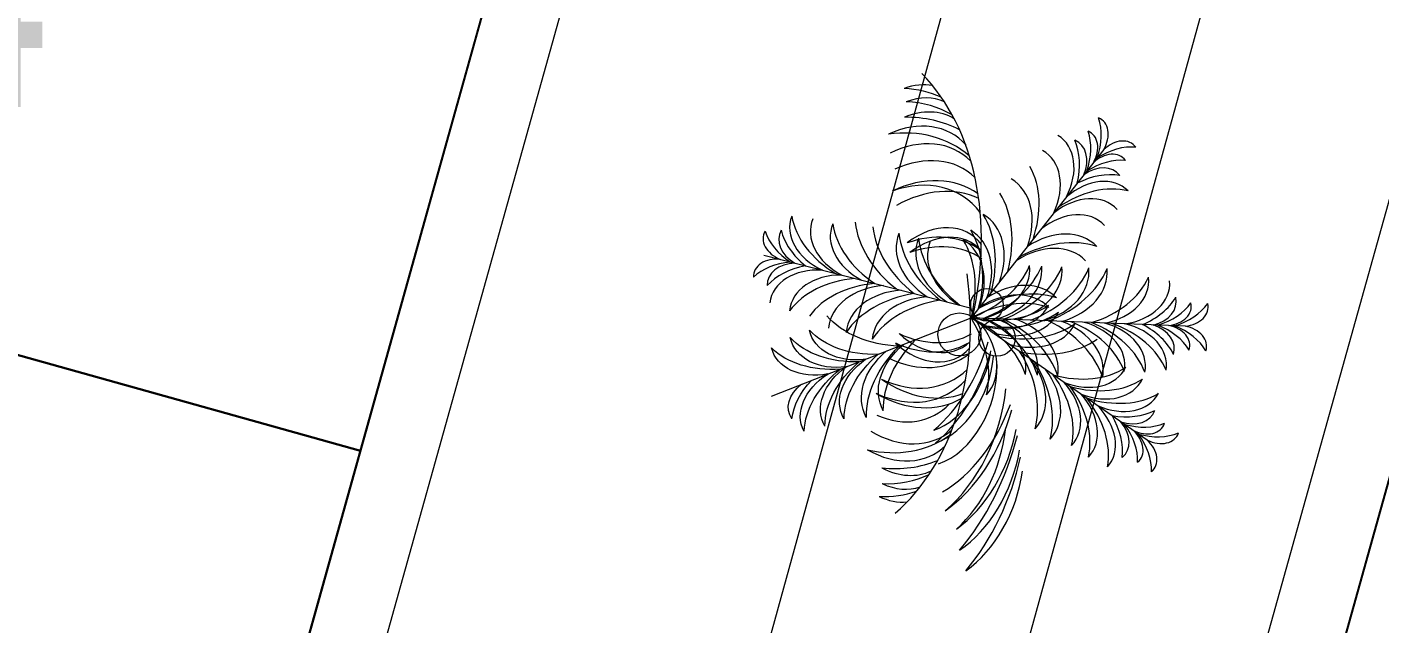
# Model space of a CAD drawing. Header units: millimetres. Extents: x 474016 to 477875, y 2288607 to 2292200.
# Drawn here: x 474379.33 to 474406.44, y 2289280.11 to 2289292.05 of the extents above; entities that cross this region are included whole.
import ezdxf
from ezdxf.enums import TextEntityAlignment as Align

# ---------------------------------------------------------------- set-up
doc = ezdxf.new("R2010")
doc.units = ezdxf.units.MM
doc.header["$LTSCALE"] = 50
for name, color, linetype, lineweight in [('BANQUETA', 251, 'Continuous', 5), ('JARDIN-HP', 64, 'Continuous', 5), ('JARDINES', 98, 'Continuous', 13)]:
    doc.layers.add(name, color=color, linetype=linetype, lineweight=lineweight)
doc.layers.add('CVL_LOTIF', color=1, linetype='Continuous')
doc.layers.add('MZ Y LT', color=7, linetype='Continuous', lineweight=13, true_color=0x0d2bf2)
doc.styles.add('MONOTXT4', font='MONOTXT4.shx', dxfattribs={"width": 0.55})

# ---------------------------------------------------------------- blocks, each defined once
blk = doc.blocks.new('A$C41BB26E9')
at = {"color": 0}
for p in [(1.999, 1.925), (3.251, -3.539)]:
    blk.add_line(p, (2.054, -0.938), dxfattribs=at)
at = {"color": 56}
for p, q in [((3.546, 1.506), (2.054, -0.938)), ((-0.293, 0.701), (2.054, -0.938)), ((1.382, -3.752), (1.923, -0.941))]:
    blk.add_line(p, q, dxfattribs=at)
for centre, radius in [((2.303, -0.578), 0.243), ((1.869, -0.738), 0.217), ((2.284, -1.082), 0.287)]:
    blk.add_circle(centre, radius)
at = {"color": 56, "true_color": 0x7a7a00}
for centre, major_axis, ratio, start_param, end_param in [((1.739, 1.845), (-0.007, 0.369), 0.723404, -1.366779, 0.20531), ((1.417, 1.375), (-0.018, 0.909), 0.723404, -1.121531, -0.433471), ((2.262, 1.855), (-0.007, 0.369), 0.723404, -0.20531, 1.366779), ((2.602, 1.398), (-0.018, 0.909), 0.723404, 0.433471, 1.121531), ((1.743, 1.62), (-0.007, 0.369), 0.723404, -1.366779, 0.20531), ((2.266, 1.63), (-0.007, 0.369), 0.723404, -0.20531, 1.366779), ((2.606, 1.173), (-0.018, 0.909), 0.723404, 0.433471, 1.121531), ((1.695, 1.314), (-0.009, 0.47), 0.723404, -1.190837, 0.194817), ((1.421, 1.15), (-0.018, 0.909), 0.723404, -1.121531, -0.433471), ((2.326, 1.326), (-0.009, 0.47), 0.723404, -0.194817, 1.190837), ((2.76, 1.355), (0.473, 0.776), 0.723404, -1.121531, -0.433471), ((3.283, 1.579), (0.192, 0.315), 0.723404, -1.366779, 0.20531), ((1.473, 0.902), (-0.015, 0.782), 0.723404, -1.305586, 0.091225), ((1.346, 0.731), (-0.022, 1.114), 0.723404, -0.994705, -0.373636), ((2.697, 0.758), (-0.022, 1.114), 0.723404, 0.373636, 0.994705), ((2.564, 0.923), (-0.015, 0.782), 0.723404, -0.091225, 1.305586), ((2.925, 0.425), (-0.026, 1.348), 0.723404, 0.312027, 1.166602), ((3.166, 1.386), (0.192, 0.315), 0.723404, -1.366779, 0.20531), ((2.642, 1.163), (0.473, 0.776), 0.723404, -1.121531, -0.433471), ((3.73, 1.306), (0.192, 0.315), 0.723404, -0.20531, 1.366779), ((2.593, 0.594), (-0.016, 0.83), 0.723404, -0.110756, 1.24346), ((2.552, 0.926), (0.407, 0.667), 0.723404, -1.305586, 0.091225), ((1.99, 0.678), (0.702, 1.151), 0.723404, -1.166602, -0.312027), ((2.961, 1.155), (0.245, 0.401), 0.723404, -1.190837, 0.194817), ((2.354, 0.85), (0.58, 0.951), 0.723404, -0.994705, -0.373636), ((3.613, 1.114), (0.192, 0.315), 0.723404, -0.20531, 1.366779), ((3.771, 0.738), (0.473, 0.776), 0.723404, 0.433471, 1.121531), ((1.457, 0.572), (-0.016, 0.83), 0.723404, -1.24346, 0.110756), ((1.116, 0.031), (-0.027, 1.414), 0.723404, -1.115718, -0.281779), ((2.954, 0.066), (-0.027, 1.414), 0.723404, 0.281779, 1.115718), ((2.361, 0.656), (0.432, 0.708), 0.723404, -1.24346, 0.110756), ((1.784, 0.383), (0.737, 1.208), 0.723404, -1.115718, -0.281779), ((3.5, 0.826), (0.245, 0.401), 0.723404, -0.194817, 1.190837), ((3.654, 0.546), (0.473, 0.776), 0.723404, 0.433471, 1.121531), ((-0.082, 0.873), (-0.303, 0.211), 0.723404, -0.20531, 1.366779), ((0.487, 0.878), (-0.745, 0.52), 0.723404, 0.433471, 1.121531), ((2.599, 0.32), (-0.016, 0.83), 0.723404, -0.110756, 1.24346), ((2.96, -0.208), (-0.027, 1.414), 0.723404, 0.281779, 1.115718), ((2.219, 0.422), (0.432, 0.708), 0.723404, -1.24346, 0.110756), ((1.641, 0.149), (0.737, 1.208), 0.723404, -1.115718, -0.281779), ((3.484, 0.358), (0.407, 0.667), 0.723404, -0.091225, 1.305586), ((3.508, 0.147), (0.58, 0.951), 0.723404, 0.373636, 0.994705), ((0.102, 0.744), (-0.303, 0.211), 0.723404, -0.20531, 1.366779), ((0.672, 0.75), (-0.745, 0.52), 0.723404, 0.433471, 1.121531), ((0.383, 0.614), (-0.385, 0.269), 0.723404, -0.194817, 1.190837), ((1.061, 0.579), (-0.913, 0.638), 0.723404, 0.373636, 0.994705), ((0.849, 0.569), (-0.641, 0.447), 0.723404, -0.091225, 1.305586), ((1.464, 0.568), (-1.105, 0.772), 0.723404, 0.312027, 1.166602), ((1.133, 0.399), (-0.68, 0.475), 0.723404, -0.110756, 1.24346), ((3.332, 0.064), (0.432, 0.708), 0.723404, -0.110756, 1.24346), ((3.521, -0.256), (0.702, 1.151), 0.723404, 0.312027, 1.166602), ((-0.382, 0.443), (-0.303, 0.211), 0.723404, -1.366779, 0.20531), ((1.357, 0.242), (-0.68, 0.475), 0.723404, -0.110756, 1.24346), ((1.38, -0.167), (-0.02, 1.008), 0.723404, -1.13012, 0.094138), ((1.008, -0.803), (-0.033, 1.69), 0.723404, -1.023266, -0.261161), ((2.699, -0.141), (-0.02, 1.008), 0.723404, -0.094138, 1.13012), ((3.095, -0.763), (-0.033, 1.69), 0.723404, 0.261161, 1.023266), ((1.118, -0.469), (0.88, 1.443), 0.723404, -1.023266, -0.261161), ((3.353, -0.575), (0.737, 1.208), 0.723404, 0.281779, 1.115718), ((-0.191, -0.093), (-0.745, 0.52), 0.723404, -1.121531, -0.433471), ((-0.197, 0.314), (-0.303, 0.211), 0.723404, -1.366779, 0.20531), ((-0.006, -0.222), (-0.745, 0.52), 0.723404, -1.121531, -0.433471), ((1.789, 0.052), (-0.827, 0.577), 0.723404, -0.094138, 1.13012), ((2.525, 0.007), (-1.386, 0.967), 0.723404, 0.261161, 1.023266), ((1.988, -0.087), (-0.827, 0.577), 0.723404, -0.094138, 1.13012), ((1.385, -0.41), (-0.02, 1.008), 0.723404, -1.13012, 0.094138), ((1.013, -1.046), (-0.033, 1.69), 0.723404, -1.023266, -0.261161), ((3.21, -0.808), (0.737, 1.208), 0.723404, 0.281779, 1.115718), ((3.189, -0.169), (0.432, 0.708), 0.723404, -0.110756, 1.24346), ((0.224, -0.326), (-0.641, 0.447), 0.723404, -1.305586, 0.091225), ((0.022, 0.096), (-0.385, 0.269), 0.723404, -1.190837, 0.194817), ((0.288, -0.529), (-0.913, 0.638), 0.723404, -0.994705, -0.373636), ((1.586, -0.44), (0.525, 0.861), 0.723404, -1.13012, 0.094138), ((0.93, -0.777), (0.88, 1.443), 0.723404, -1.023266, -0.261161), ((3.026, -0.612), (0.525, 0.861), 0.723404, -0.094138, 1.13012), ((0.482, -0.534), (-0.68, 0.475), 0.723404, -1.24346, 0.110756), ((1.391, -0.77), (-0.02, 1.008), 0.723404, -1.13012, 0.094138), ((1.02, -1.406), (-0.033, 1.69), 0.723404, -1.023266, -0.261161), ((2.505, -0.448), (-0.827, 0.577), 0.723404, -0.094138, 1.13012), ((3.24, -0.493), (-1.386, 0.967), 0.723404, 0.261161, 1.023266), ((1.445, -0.67), (0.525, 0.861), 0.723404, -1.13012, 0.094138), ((0.79, -1.007), (0.88, 1.443), 0.723404, -1.023266, -0.261161), ((2.71, -0.744), (-0.02, 1.008), 0.723404, -0.094138, 1.13012), ((3.107, -1.365), (-0.033, 1.69), 0.723404, 0.261161, 1.023266), ((2.9, -0.819), (0.525, 0.861), 0.723404, -0.094138, 1.13012), ((3.026, -1.349), (0.88, 1.443), 0.723404, 0.261161, 1.023266), ((1.397, -1.04), (-0.02, 1.008), 0.723404, -1.13012, 0.094138), ((2.638, -0.541), (-0.827, 0.577), 0.723404, -0.094138, 1.13012), ((3.373, -0.586), (-1.386, 0.967), 0.723404, 0.261161, 1.023266), ((1.361, -0.809), (0.525, 0.861), 0.723404, -1.13012, 0.094138), ((0.705, -1.146), (0.88, 1.443), 0.723404, -1.023266, -0.261161), ((2.716, -1.014), (-0.02, 1.008), 0.723404, -0.094138, 1.13012), ((2.9, -1.556), (0.88, 1.443), 0.723404, 0.261161, 1.023266), ((0.944, -1.284), (-1.16, 0.81), 0.723404, -1.115718, -0.281779), ((1.034, -1.03), (-0.827, 0.577), 0.723404, -1.13012, 0.094138), ((1.025, -1.676), (-0.033, 1.69), 0.723404, -1.023266, -0.261161), ((1.4, -1.202), (-0.02, 1.008), 0.723404, -1.13012, 0.094138), ((3.112, -1.635), (-0.033, 1.69), 0.723404, 0.261161, 1.023266), ((2.719, -1.176), (-0.02, 1.008), 0.723404, -0.094138, 1.13012), ((3.115, -1.797), (-0.033, 1.69), 0.723404, 0.261161, 1.023266), ((3.704, -2.103), (-2.624, 0.637), 0.714286, 4.179349, 4.820469), ((4.122, -1.283), (-1.534, 0.372), 0.714286, 3.888492, 4.926001), ((1.028, -1.838), (-0.033, 1.69), 0.723404, -1.023266, -0.261161), ((2.716, -1.653), (-1.879, 0.456), 0.714286, 3.806569, 4.639337), ((3.47, -1.48), (-1.656, 0.402), 0.714286, 3.88992, 4.86288), ((3.29, -2.282), (-2.814, 0.683), 0.714286, 4.170125, 4.780311), ((3.78, -1.381), (-1.599, 0.388), 0.714286, 3.86745, 4.883323), ((1.528, -1.375), (-0.827, 0.577), 0.723404, -1.13012, 0.094138), ((2.487, -1.496), (0.525, 0.861), 0.723404, -0.094138, 1.13012), ((2.952, -1.39), (-1.112, 0.27), 0.714286, 3.627505, 5.149011), ((3.161, -1.824), (-1.864, 0.452), 0.714286, 3.982805, 4.982914), ((3.658, -1.569), (-1.56, 0.378), 0.714286, 4.003422, 4.972752), ((1.824, -2.05), (-1.386, 0.967), 0.723404, -1.023266, -0.261161), ((2.487, -2.233), (0.88, 1.443), 0.723404, 0.261161, 1.023266), ((2.098, -2.039), (-1.864, 0.452), 0.714286, 3.982805, 4.744909), ((2.508, -1.48), (-1.112, 0.27), 0.714286, 3.627505, 4.912474), ((2.265, -2.005), (-1.864, 0.452), 0.714286, 3.982805, 4.744909), ((2.675, -1.447), (-1.112, 0.27), 0.714286, 3.627505, 4.993486), ((1.939, -1.971), (-1.507, 0.812), 0.72, -0.270525, 0.729584), ((1.834, -1.504), (-0.899, 0.484), 0.72, -0.281097, 1.084884), ((2.046, -2.205), (-1.386, 0.967), 0.723404, -1.023266, -0.261161), ((1.96, -1.46), (-0.899, 0.484), 0.72, -0.200085, 1.084884), ((2.619, -1.732), (-1.507, 0.812), 0.72, -0.03252, 0.729584), ((1.883, -1.622), (-0.827, 0.577), 0.723404, -1.13012, 0.094138), ((2.178, -2.298), (-1.386, 0.967), 0.723404, -1.023266, -0.261161), ((2.745, -1.688), (-1.507, 0.812), 0.72, -0.03252, 0.729584), ((1.154, -1.911), (-1.293, 0.697), 0.72, -0.170934, 0.844939), ((2.016, -1.667), (-1.52, 0.819), 0.72, 0.073052, 0.90582), ((0.804, -1.812), (1.484, 0.855), 0.72, -0.729584, 0.03252), ((1.582, -1.562), (0.885, 0.51), 0.72, -1.084884, 0.200085), ((0.931, -1.853), (1.484, 0.855), 0.72, -0.729584, 0.03252), ((1.71, -1.602), (0.885, 0.51), 0.72, -1.084884, 0.281097), ((1.144, -1.921), (1.484, 0.855), 0.72, -0.729584, 0.12698), ((1.426, -2.011), (1.484, 0.855), 0.72, -0.729584, 0.213498), ((1.617, -2.072), (1.484, 0.855), 0.72, -0.729584, 0.270525), ((1.531, -1.771), (1.496, 0.862), 0.72, -0.90582, -0.073052), ((1.643, -1.929), (1.52, 0.876), 0.72, -0.831119, 0.049618), ((1.981, -2.43), (-2.379, 1.282), 0.72, 0.051792, 0.431948), ((0.867, -1.982), (-1.241, 0.668), 0.72, -0.213612, 0.823897), ((1.917, -2.392), (-2.123, 1.143), 0.72, -0.10808, 0.53304), ((1.033, -0.039), (0.319, 1.659), 0.723404, 3.402754, 4.164858), ((1.322, -0.57), (0.19, 0.99), 0.723404, 3.047455, 4.271712), ((2.401, -1.99), (1.273, 0.733), 0.72, -0.844939, 0.170934), ((1.652, -2.492), (2.089, 1.203), 0.72, -0.53304, 0.10808), ((2.69, -2.053), (1.221, 0.704), 0.72, -0.823897, 0.213612), ((1.482, -2.459), (-2.105, 1.134), 0.72, 0.016555, 0.382187), ((0.429, -1.859), (-1.012, 0.545), 0.72, 0.006837, 0.780102), ((0.982, -0.304), (0.319, 1.659), 0.723404, 3.402754, 4.164858), ((1.292, -0.729), (0.19, 0.99), 0.723404, 3.047455, 4.271712), ((3.032, -0.698), (0.319, 1.659), 0.723404, 2.118327, 2.880431), ((1.589, -2.532), (2.342, 1.349), 0.72, -0.431948, -0.051792), ((3.123, -1.917), (0.996, 0.574), 0.72, -0.780102, -0.006837), ((2.089, -2.546), (2.072, 1.193), 0.72, -0.382187, -0.016555), ((1.309, -2.496), (-2.105, 1.134), 0.72, 0.093724, 0.382187), ((0.097, -1.885), (-0.877, 0.472), 0.72, 0.078285, 0.75224), ((1.241, -0.994), (0.19, 0.99), 0.723404, 3.047455, 4.271712), ((2.536, -1.243), (0.19, 0.99), 0.723404, 2.011473, 3.235731), ((3.456, -1.934), (0.863, 0.497), 0.72, -0.75224, -0.078285), ((2.262, -2.578), (2.072, 1.193), 0.72, -0.382187, -0.093724), ((-0.076, -1.922), (-0.877, 0.472), 0.72, 0.267806, 0.75224), ((0.914, -0.658), (0.319, 1.659), 0.723404, 3.402754, 4.164858), ((2.964, -1.052), (0.319, 1.659), 0.723404, 2.118327, 2.880431), ((3.63, -1.966), (0.863, 0.497), 0.72, -0.75224, -0.267806), ((0.868, -0.896), (0.319, 1.659), 0.723404, 3.402754, 4.164858), ((2.468, -1.597), (0.19, 0.99), 0.723404, 2.011473, 3.235731), ((2.422, -1.835), (0.19, 0.99), 0.723404, 2.011473, 3.235731), ((0.885, -1.467), (0.267, 1.389), 0.723404, 3.423371, 4.25731), ((2.691, -1.814), (0.267, 1.389), 0.723404, 2.025875, 2.859814), ((1.129, -2.058), (0.157, 0.815), 0.723404, 3.030837, 4.385053), ((2.639, -2.083), (0.267, 1.389), 0.723404, 2.025875, 2.859814), ((1.077, -2.327), (0.157, 0.815), 0.723404, 3.030837, 4.385053), ((2.193, -2.542), (0.157, 0.815), 0.723404, 1.898132, 3.252348), ((0.788, -2.093), (0.255, 1.324), 0.723404, 3.45362, 4.308195), ((1.037, -2.655), (0.148, 0.768), 0.723404, 3.050367, 4.447179), ((2.109, -2.861), (0.148, 0.768), 0.723404, 1.836006, 3.232818), ((0.941, -2.466), (0.21, 1.094), 0.723404, 3.515228, 4.136297), ((2.268, -2.721), (0.21, 1.094), 0.723404, 2.146888, 2.767957), ((0.944, -2.891), (0.172, 0.893), 0.723404, 3.575063, 4.263123), ((2.108, -3.115), (0.172, 0.893), 0.723404, 2.020062, 2.708122), ((1.806, -3.218), (0.089, 0.462), 0.723404, 1.950755, 3.33641), ((1.181, -3.408), (0.07, 0.363), 0.723404, 2.936283, 4.508372), ((1.695, -3.507), (0.07, 0.363), 0.723404, 1.774814, 3.346903)]:
    blk.add_ellipse(centre, major_axis=major_axis, ratio=ratio, start_param=start_param, end_param=end_param, dxfattribs=at)
at = {"color": 56}
for centre, major_axis, ratio, start_param, end_param in [((3.011, -1.71), (-1.909, 0.463), 0.714286, 3.88127, 4.762007), ((2.383, -4.345), (-3.881, 2.091), 0.72, -1.122445, -0.180287), ((1.75, -1.53), (-0.827, 0.577), 0.723404, -1.13012, 0.094138), ((1.425, -1.854), (-1.339, 0.721), 0.72, -0.150491, 0.822469), ((1.909, -1.829), (-1.544, 0.832), 0.72, -0.049618, 0.831119), ((2.147, -2.08), (1.242, 0.715), 0.72, -0.708967, 0.260363), ((1.186, -3.099), (0.089, 0.462), 0.723404, 2.946776, 4.33243)]:
    blk.add_ellipse(centre, major_axis=major_axis, ratio=ratio, start_param=start_param, end_param=end_param, dxfattribs=at)
at = {"color": 0}
for centre, major_axis, ratio, start_param, end_param in [((1.529, -1.844), (-1.386, 0.967), 0.723404, -1.023266, -0.261161), ((1.242, -4.458), (3.82, 2.201), 0.72, 0.180287, 1.122445)]:
    blk.add_ellipse(centre, major_axis=major_axis, ratio=ratio, start_param=start_param, end_param=end_param, dxfattribs=at)
at = {"color": 56, "true_color": 0x7a7a00, "extrusion": (0, 0, -1)}
for centre, major_axis, start_param, end_param in [((2.966, -0.422), (-0.706, 1.535), 3.402754, 4.164858), ((1.171, -1.515), (-0.706, 1.535), 2.118327, 2.880431), ((2.88, -1.154), (-0.421, 0.916), 3.047455, 4.271712), ((3.068, -0.643), (-0.706, 1.535), 3.402754, 4.164858), ((1.517, -1.97), (-0.591, 1.285), 2.025875, 2.859814), ((2.981, -1.375), (-0.421, 0.916), 3.047455, 4.271712), ((3.187, -1.201), (-0.591, 1.285), 3.423371, 4.25731), ((2.059, -2.309), (-0.347, 0.754), 1.898132, 3.252348), ((3.092, -1.834), (-0.347, 0.754), 3.030837, 4.385053), ((1.632, -2.219), (-0.591, 1.285), 2.025875, 2.859814), ((3.302, -1.45), (-0.591, 1.285), 3.423371, 4.25731), ((2.174, -2.557), (-0.347, 0.754), 1.898132, 3.252348), ((1.802, -2.536), (-0.563, 1.225), 1.974991, 2.829566), ((3.206, -2.082), (-0.347, 0.754), 3.030837, 4.385053), ((3.432, -1.787), (-0.563, 1.225), 3.45362, 4.308195), ((2.332, -2.848), (-0.327, 0.71), 1.836006, 3.232818), ((3.324, -2.392), (-0.327, 0.71), 3.050367, 4.447179), ((3.372, -2.185), (-0.465, 1.012), 3.515228, 4.136297), ((3.285, -2.858), (-0.196, 0.427), 2.946776, 4.33243)]:
    blk.add_ellipse(centre, major_axis=major_axis, ratio=0.723404, start_param=start_param, end_param=end_param, dxfattribs=at)

msp = doc.modelspace()

# ---------------------------------------------------------------- linework, layer by layer
at = {"layer": 'BANQUETA'}
for points in [[(474404.694, 2289541.819, -0.540591), (474407.884, 2289542.831), (474449.322, 2289509.046, -0.298203), (474449.984, 2289506.958), (474377.368, 2289247.051, -0.414214), (474374.904, 2289245.663), (474327.711, 2289258.848, -0.414214), (474326.323, 2289261.312), (474404.694, 2289541.819)], [(474463.89, 2289493.555, -0.540591), (474467.08, 2289494.567), (474508.518, 2289460.782, -0.298203), (474509.18, 2289458.694), (474444.786, 2289228.215, -0.414214), (474442.322, 2289226.827), (474395.129, 2289240.012, -0.414214), (474393.741, 2289242.476), (474463.89, 2289493.555)]]:
    msp.add_lwpolyline(points, format="xyb", dxfattribs=at)
for points in [[(474409.559, 2289367.844), (474375.923, 2289247.454)], [(474428.822, 2289362.462), (474395.186, 2289242.073)]]:
    msp.add_lwpolyline(points, dxfattribs=at)
at = {"layer": 'CVL_LOTIF'}
for points in [[(474389.378, 2289295.61), (474365.3, 2289302.337), (474361.936, 2289290.298), (474386.014, 2289283.571)], [(474386.014, 2289283.571), (474361.936, 2289290.298), (474358.573, 2289278.259), (474382.651, 2289271.532)], [(474408.64, 2289290.228), (474405.276, 2289278.19), (474429.354, 2289271.462), (474432.718, 2289283.501)]]:
    msp.add_lwpolyline(points, close=True, dxfattribs=at)
at = {"layer": 'JARDINES'}
msp.add_lwpolyline([(474405.099, 2289300.463), (474392.455, 2289254.64, -1), (474387.636, 2289255.97), (474400.279, 2289301.793)], format="xyb", dxfattribs=at)

# ---------------------------------------------------------------- block references
at = {"layer": 'JARDIN-HP', "color": 8, "xscale": 1.499999999826813, "yscale": 1.499999999826813, "zscale": 1.499999999826813, "rotation": 266.6565195172511}
msp.add_blockref('A$C41BB26E9', (474399.833, 2289289.226), dxfattribs=at)

# ---------------------------------------------------------------- texts
at = {"layer": 'MZ Y LT', "lineweight": 13, "style": 'MONOTXT4', "width": 0.65}
msp.add_text('L-4', height=5, dxfattribs=at).set_placement((474375.657, 2289292.954), align=Align.MIDDLE)

doc.saveas('drawing.dxf')
